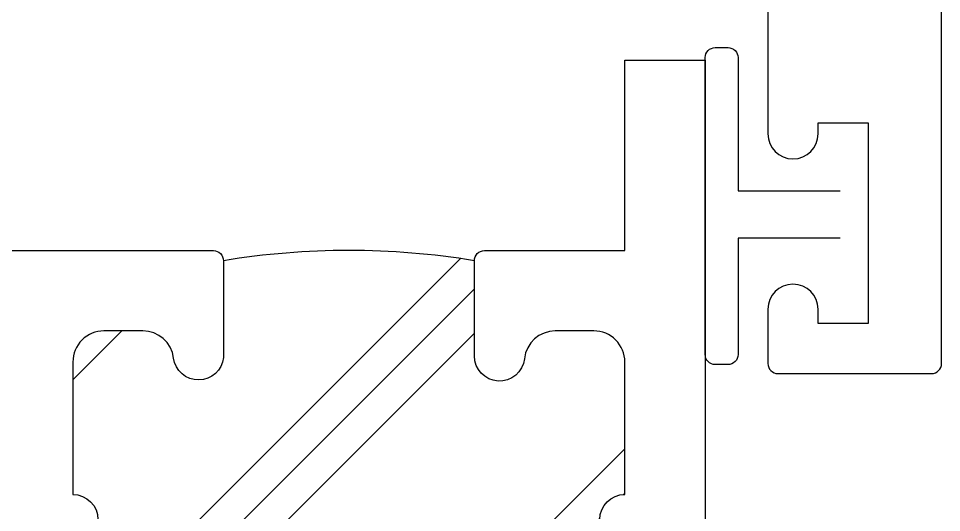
# Model space of a CAD drawing. Extents: x 55.6 to 139.8, y -18.8 to 45.3.
# Drawn here: x 72.705 to 73.625, y 30.585 to 31.078 of the extents above; entities that cross this region are included whole.
import ezdxf

# ---------------------------------------------------------------- set-up
doc = ezdxf.new("R2010")
doc.units = 0
doc.header["$LTSCALE"] = 0.25
doc.header["$MEASUREMENT"] = 0
doc.layers.get('0').update_dxf_attribs({"linetype": 'CONTINUOUS'})
for name, color, linetype in [('FRAME', 1, 'CONTINUOUS'), ('MISC', 7, 'CONTINUOUS'), ('VENT', 5, 'CONTINUOUS')]:
    doc.layers.add(name, color=color, linetype=linetype)

# ---------------------------------------------------------------- blocks, each defined once
blk = doc.blocks.new('05P19-BLOCK-OG')
blk.add_lwpolyline([(-0.0865, 0.7096), (-0.0865, 0.23899, 1), (-0.0365, 0.23899), (-0.0365, 0.25), (0.0135, 0.25), (0.0135, 0.05), (-0.0365, 0.05), (-0.0365, 0.06407, 1), (-0.0865, 0.06407), (-0.0865, 0.01, 0.414214), (-0.0765, 0), (0.0765, 0, 0.414214), (0.0865, 0.01), (0.0865, 1.922, 0.414214)], format="xyb")
blk = doc.blocks.new('05P11-Z-BAR')
h = blk.add_hatch()
h.set_pattern_fill('PLAST', angle=45, style=0)
h.set_pattern_definition([(45, (-0.3846, -1e-07), (-0.176777, 0.176777), []), (45, (-0.4067, 0.0221), (-0.176777, 0.176777), []), (45, (-0.4288, 0.0442), (-0.176777, 0.176777), [])])
h.paths.add_polyline_path([(0.0065, 1.12, -0.414214), (-0.0185, 1.145, -0.414214), (0.0065, 1.17), (0.0065, 1.302, 0.414214), (-0.0245, 1.333), (-0.06282, 1.333, 0.38311), (-0.09364, 1.30532, -0.947716), (-0.1435, 1.308), (-0.1435, 1.403, 0.087329), (-0.3935, 1.403), (-0.3935, 1.308, -1), (-0.4435, 1.308, 0.352985), (-0.47333, 1.333), (-0.5125, 1.333, 0.414214), (-0.5435, 1.302), (-0.5435, 1.17, -0.414214), (-0.5185, 1.145, -0.414214), (-0.5435, 1.12), (-0.5435, 0.988, 0.414214), (-0.5125, 0.957), (-0.47418, 0.957, 0.38311), (-0.44336, 0.98468, -0.898027), (-0.39364, 0.98468, 0.38311), (-0.36282, 0.957, -0.325577), (-0.1745, 0.957, 0.363634), (-0.1435, 0.982, -0.947716), (-0.09364, 0.98468, 0.38311), (-0.06282, 0.957), (-0.0245, 0.957, 0.414214), (0.0065, 0.988)])
for points in [[(-1.9905, 1.413), (-0.4035, 1.413, -0.414214), (-0.3935, 1.403), (-0.3935, 1.30646, -0.888834), (-0.44315, 1.30595, 0.377258), (-0.4739, 1.333), (-0.5125, 1.333, 0.414214), (-0.5435, 1.302), (-0.5435, 1.17, -1), (-0.5435, 1.12)], [(0.0065, 1.12, -1), (0.0065, 1.17), (0.0065, 1.302, 0.414214), (-0.0245, 1.333), (-0.06282, 1.333, 0.38311), (-0.09364, 1.30532, -0.947716), (-0.1435, 1.308), (-0.1435, 1.403, -0.414214), (-0.1335, 1.413), (0.0065, 1.413), (0.0065, 1.603), (0.0865, 1.603), (0.0865, 0.01, -0.414214)]]:
    blk.add_lwpolyline(points, format="xyb")
at = {"color": 7}
blk.add_arc((-0.2685, 0.63804), 0.77511, 80.71953, 99.28047, dxfattribs=at)

msp = doc.modelspace()

# ---------------------------------------------------------------- linework, layer by layer
at = {"layer": 'MISC', "linetype": 'Continuous'}
for points in [[(73.52399, 30.85869), (73.42209, 30.85869), (73.42209, 30.74262, -0.414214), (73.41209, 30.73262), (73.39935, 30.73262, -0.414214), (73.38935, 30.74262), (73.38935, 31.03858, -0.414214), (73.39935, 31.04858)], [(73.39935, 31.04858), (73.41209, 31.04858, -0.414214), (73.42209, 31.03858), (73.42209, 30.90569), (73.52399, 30.90569)]]:
    msp.add_lwpolyline(points, format="xyb", dxfattribs=at)

# ---------------------------------------------------------------- block references
at = {"layer": 'FRAME'}
msp.add_blockref('05P19-BLOCK-OG', (73.53835, 30.72369), dxfattribs=at)
at = {"layer": 'VENT'}
msp.add_blockref('05P11-Z-BAR', (73.30285, 29.43319), dxfattribs=at)

doc.saveas('drawing.dxf')
